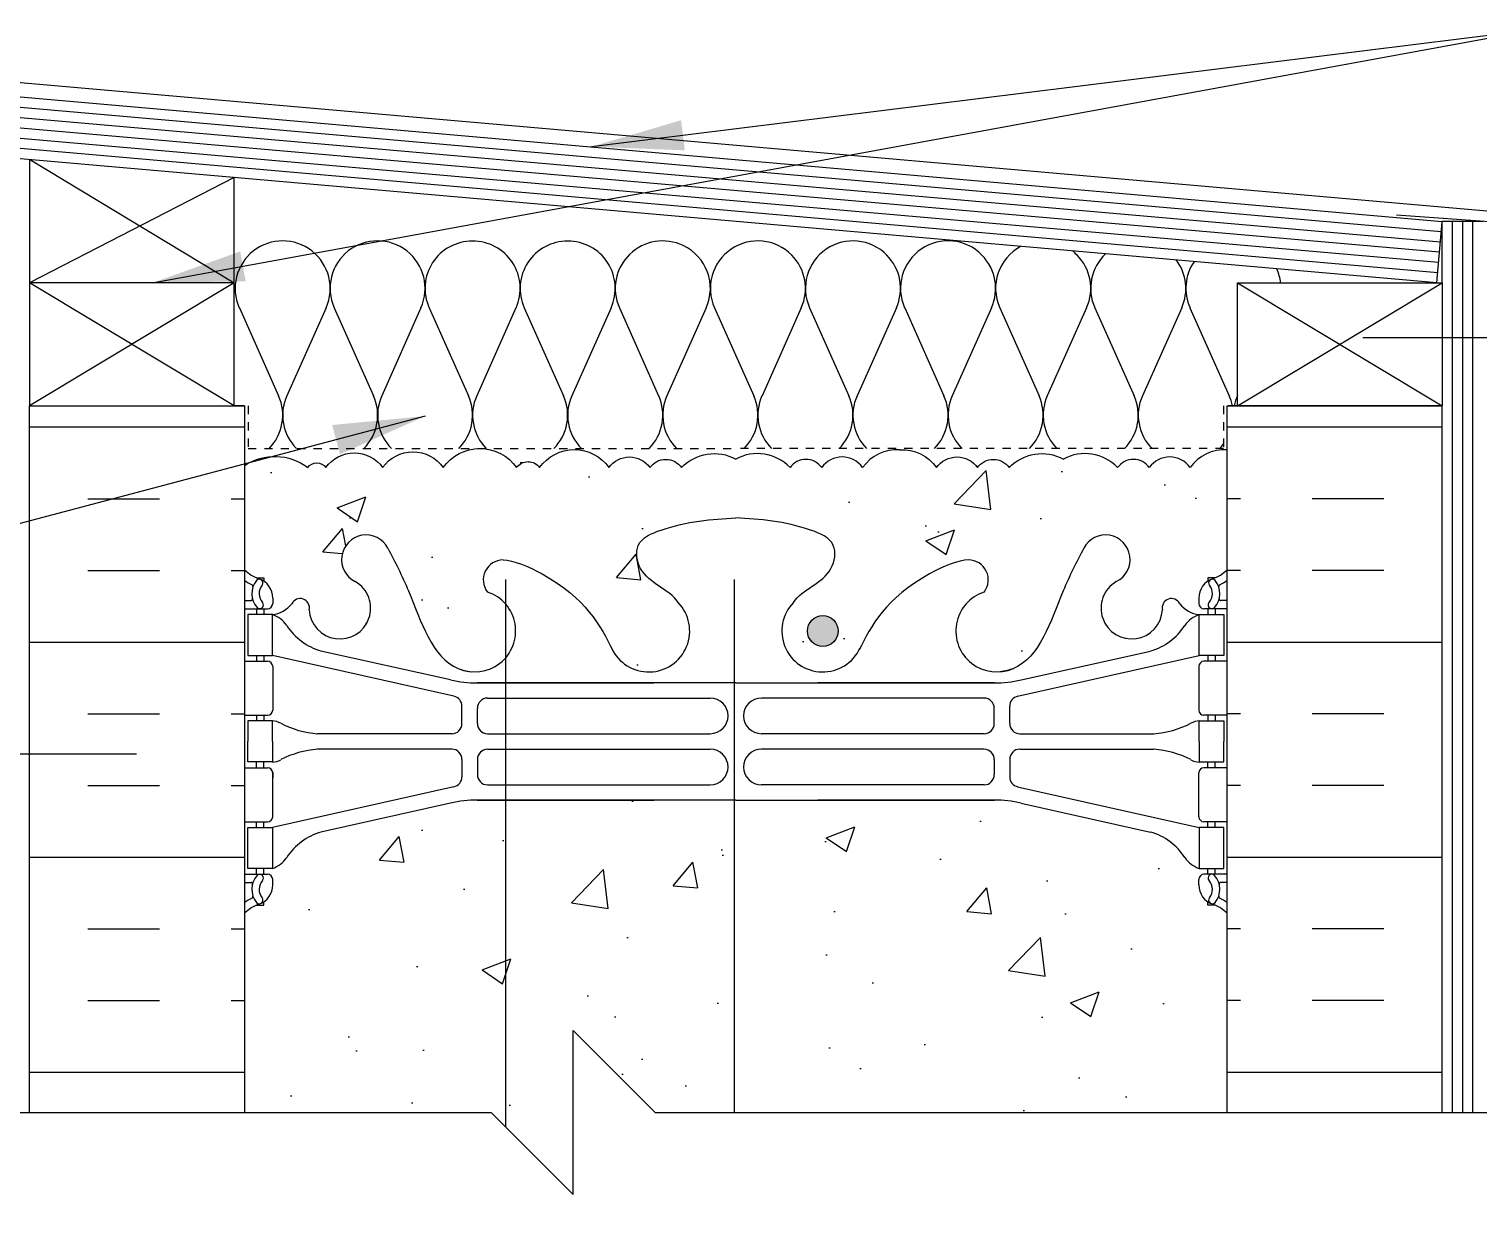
# Model space of a CAD drawing. Header units: inches. Extents: x 75 to 212, y 118 to 203.
# Drawn here: x 175.64 to 193.33, y 187.15 to 201.62 of the extents above; entities that cross this region are included whole.
import ezdxf

# ---------------------------------------------------------------- set-up
doc = ezdxf.new("R2010")
doc.units = ezdxf.units.IN
doc.header["$LTSCALE"] = 0.5
doc.header["$MEASUREMENT"] = 0
doc.linetypes.add('DASHED2', pattern=[0.375, 0.25, -0.125])
for name, color, linetype in [('HATCH', 12, 'Continuous'), ('line25', 2, 'Continuous'), ('LINE3', 3, 'Continuous'), ('LINE50', 5, 'Continuous'), ('LINE9', 9, 'Continuous'), ('TEXT', 4, 'Continuous'), ('Web_Edge', 9, 'Continuous')]:
    doc.layers.add(name, color=color, linetype=linetype)
doc.styles.add('DIM', font='romans.shx', dxfattribs={"width": 0.7})
doc.dimstyles.new('ext_12', dxfattribs={"dimscale": 12, "dimtxt": 0.09375, "dimasz": 0.09375, "dimexe": 0.09375, "dimexo": 0.0625, "dimgap": 0.0625, "dimtad": 1, "dimdec": 1, "dimzin": 3, "dimdsep": 46, "dimlunit": 4, "dimtxsty": 'DIM', "dimcen": 0.09, "dimdle": 0.09375, "dimclrt": 4, "dimadec": 0, "dimazin": 0, "dimtfac": 1, "dimtdec": 1, "dimtmove": 2, "dimatfit": 3, "dimfxl": 1, "dimfrac": 2, "dimtolj": 1, "dimtzin": 0, "dimarcsym": 0})

msp = doc.modelspace()

# ---------------------------------------------------------------- hatches: boundary and pattern name
at = {"layer": 'HATCH'}
h = msp.add_hatch(dxfattribs=at)
h.set_pattern_fill('INSUL', color=256, scale=7, style=0)
h.set_pattern_definition([(0, (-2747.8948, -217.9886), (0, 2.625), []), (0, (-2747.8948, -217.1136), (0, 2.625), [0.875, -0.875]), (0, (-2747.8948, -216.2386), (0, 2.625), [0.875, -0.875])])
h.paths.add_polyline_path([(175.642, 188.396), (178.267, 188.396), (178.267, 197.021), (177.579, 197.021), (177.579, 197.521), (176.079, 197.521), (176.079, 197.021), (175.642, 197.021)])
h = msp.add_hatch(dxfattribs=at)
h.set_pattern_fill('INSUL', color=256, scale=7, style=0)
h.set_pattern_definition([(180, (3116.4284, -217.9886), (0, 2.625), []), (180, (3116.4284, -217.1136), (0, 2.625), [0.875, -0.875]), (180, (3116.4284, -216.2386), (0, 2.625), [0.875, -0.875])])
h.paths.add_polyline_path([(190.267, 188.396), (192.892, 188.396), (192.892, 197.021), (192.454, 197.021), (192.454, 197.521), (190.954, 197.521), (190.954, 197.021), (190.267, 197.021)])
h = msp.add_hatch(dxfattribs=at)
h.set_pattern_fill('AR-CONC', color=256, scale=0.5)
h.set_pattern_definition([(50, (0, 0), (3.5863, -0.31376), [0.375, -4.125]), (355, (0, 0), (-0.693757, 3.76096), [0.3, -3.3]), (100.4514, (0.299, -0.026), (2.892544, 3.4472), [0.3187, -3.50571]), (46.1842, (0, 1), (5.33621, -0.827596), [0.5625, -6.1875]), (96.6356, (0.4447, 0.931), (4.67331, 4.87059), [0.47805, -5.25857]), (351.1842, (0, 1), (4.67331, 4.87059), [0.45, -4.95]), (21, (0.5, 0.75), (2.984535, -2.013094), [0.375, -4.125]), (326, (0.5, 0.75), (1.216577, 3.62575), [0.3, -3.3]), (71.4514, (0.7487, 0.5822), (4.20111, 1.612656), [0.3187, -3.50571]), (37.5, (0, 0), (0.060799, 1.664469), [0, -3.26, 0, -3.35, 0, -3.3125]), (7.5, (0, 0), (1.315348, 1.972059), [0, -1.91, 0, -3.185, 0, -1.2625]), (327.5, (-1.115, 0), (2.669112, -0.1127744), [0, -1.25, 0, -3.9, 0, -5.175]), (317.5, (-1.615, 0), (2.91593, 0.500525), [0, -1.625, 0, -2.59, 0, -3.675])])
edge = h.paths.add_edge_path()
edge.add_arc((190.239, 195.97), 0.517, 86.8807, 145)
edge.add_arc((189.566, 196.092), 0.305, 35, 145)
edge.add_arc((189.122, 196.131), 0.236, 35, 145)
edge.add_arc((188.528, 195.884), 0.554, 43.7294, 118.173)
edge.add_arc((188.005, 195.884), 0.554, 61.827, 136.2706)
edge.add_arc((187.411, 196.131), 0.236, 35, 145)
edge.add_arc((186.968, 196.092), 0.305, 35, 145)
edge.add_arc((186.295, 195.97), 0.517, 35, 93.1193)
edge.add_arc((186.239, 195.97), 0.517, 86.8807, 145)
edge.add_arc((185.566, 196.092), 0.305, 35, 145)
edge.add_arc((185.122, 196.131), 0.236, 35, 145)
edge.add_arc((184.528, 195.884), 0.554, 43.7294, 118.173)
edge.add_arc((184.005, 195.884), 0.554, 61.827, 136.2706)
edge.add_arc((183.411, 196.131), 0.236, 35, 145)
edge.add_arc((182.968, 196.092), 0.305, 35, 145)
edge.add_arc((182.295, 195.97), 0.517, 35, 145)
edge.add_arc((181.731, 196.168), 0.172, 35, 145)
edge.add_arc((181.142, 195.954), 0.546, 35, 145)
edge.add_arc((180.325, 196.008), 0.451, 35, 145)
edge.add_arc((179.609, 196.024), 0.423, 35, 145)
edge.add_arc((179.152, 196.19), 0.135, 35, 145)
edge.add_arc((178.637, 195.739), 0.665, 52.4676, 123.7755)
edge.add_line((178.267, 196.292), (178.267, 195.021))
edge.add_arc((178.613, 195.382), 0.5, 226.2109, 246.4218)
edge.add_line((178.413, 194.924), (178.503, 194.924))
edge.add_line((178.503, 194.924), (178.503, 194.882))
edge.add_arc((178.363, 194.675), 0.25, 0, 55.9442, ccw=False)
edge.add_line((178.613, 194.675), (178.613, 194.607))
edge.add_arc((178.55, 194.607), 0.0625, -90, 0, ccw=False)
edge.add_line((178.55, 194.545), (178.503, 194.545))
edge.add_line((178.503, 194.545), (178.503, 194.475))
edge.add_line((178.503, 194.475), (178.608, 194.475))
edge.add_arc((178.57, 194.824), 0.352, 276.1291, 321.5331)
edge.add_arc((178.948, 194.556), 0.113, -12.1844, 154.0569, ccw=False)
edge.add_arc((179.433, 194.551), 0.375, 182.9237, 419.8675)
edge.add_arc((179.753, 195.145), 0.3, 27.597, 243.9425, ccw=False)
edge.add_spline(control_points=[(180.019, 195.284), (180.105, 195.117), (180.358, 194.627), (180.552, 193.946), (180.878, 193.816)], knot_values=[0, 0, 0, 0, 0.579211, 1.703896, 1.703896, 1.703896, 1.703896], degree=3, periodic=0)
edge.add_spline(control_points=[(180.878, 193.816), (180.927, 193.796), (180.982, 193.783), (181.038, 193.775)], knot_values=[1.703896, 1.703896, 1.703896, 1.703896, 1.875321, 1.875321, 1.875321, 1.875321], degree=3, periodic=0)
edge.add_arc((181.079, 194.273), 0.5, 265.2926, 431.7937)
edge.add_arc((181.426, 194.898), 0.242, 90, 218.2327, ccw=False)
edge.add_spline(control_points=[(181.426, 195.14), (181.547, 195.142), (182.366, 194.791), (182.611, 194.343), (182.751, 194.063)], knot_values=[0.038125, 0.038125, 0.038125, 0.038125, 0.320663, 1.237398, 1.237398, 1.237398, 1.237398], degree=3, periodic=0)
edge.add_arc((183.204, 194.273), 0.5, 204.819, 404.1875)
edge.add_spline(control_points=[(183.563, 194.622), (183.455, 194.785), (183.095, 194.875), (183.019, 195.371), (183.567, 195.607), (183.971, 195.635), (184.267, 195.656)], knot_values=[0.229407, 0.229407, 0.229407, 0.229407, 0.844432, 1.128849, 1.464331, 2.389004, 2.389004, 2.389004, 2.389004], degree=3, periodic=0)
edge.add_spline(control_points=[(184.267, 195.656), (184.563, 195.635), (184.967, 195.607), (185.515, 195.371), (185.438, 194.875), (185.078, 194.785), (184.971, 194.622)], knot_values=[0.229407, 0.229407, 0.229407, 0.229407, 1.15408, 1.489562, 1.773979, 2.389004, 2.389004, 2.389004, 2.389004], degree=3, periodic=0)
edge.add_arc((185.329, 194.273), 0.5, 135.8125, 335.181)
edge.add_spline(control_points=[(185.783, 194.063), (185.923, 194.343), (186.168, 194.791), (186.987, 195.142), (187.108, 195.14)], knot_values=[0.038125, 0.038125, 0.038125, 0.038125, 0.95486, 1.237398, 1.237398, 1.237398, 1.237398], degree=3, periodic=0)
edge.add_arc((187.108, 194.898), 0.242, -38.2327, 90, ccw=False)
edge.add_arc((187.454, 194.273), 0.5, 108.2063, 274.7074)
edge.add_spline(control_points=[(187.495, 193.775), (187.552, 193.783), (187.606, 193.796), (187.656, 193.816)], knot_values=[1.703896, 1.703896, 1.703896, 1.703896, 1.875321, 1.875321, 1.875321, 1.875321], degree=3, periodic=0)
edge.add_spline(control_points=[(187.656, 193.816), (187.982, 193.946), (188.176, 194.627), (188.429, 195.117), (188.515, 195.284)], knot_values=[0, 0, 0, 0, 1.124685, 1.703896, 1.703896, 1.703896, 1.703896], degree=3, periodic=0)
edge.add_arc((188.781, 195.145), 0.3, -63.9425, 153.0458, ccw=False)
edge.add_arc((189.101, 194.551), 0.375, 120.1325, 357.0763)
edge.add_arc((189.586, 194.556), 0.113, 25.9431, 192.1844, ccw=False)
edge.add_arc((189.963, 194.824), 0.352, 218.4669, 263.8709)
edge.add_line((189.926, 194.475), (190.031, 194.475))
edge.add_line((190.031, 194.475), (190.031, 194.545))
edge.add_line((190.031, 194.545), (189.983, 194.545))
edge.add_arc((189.983, 194.607), 0.0625, 180, 270, ccw=False)
edge.add_line((189.921, 194.607), (189.921, 194.675))
edge.add_arc((190.171, 194.675), 0.25, 124.0558, 180, ccw=False)
edge.add_line((190.031, 194.882), (190.031, 194.924))
edge.add_line((190.031, 194.924), (190.121, 194.924))
edge.add_arc((189.921, 195.382), 0.5, 293.5782, 313.7891)
edge.add_line((190.267, 195.021), (190.267, 196.486))
h.paths.add_polyline_path([(190.267, 190.829, 0.088416), (190.121, 190.926), (190.031, 190.926), (190.031, 190.968, -0.249069), (189.921, 191.175), (189.921, 191.242, -0.414214), (189.983, 191.305), (190.031, 191.305), (190.031, 191.375), (189.926, 191.375, -0.168672), (189.74, 191.524, 0.17445), (189.332, 191.82), (187.752, 192.173, 0.054974), (187.425, 192.209), (184.267, 192.209), (181.109, 192.209, 0.054974), (180.782, 192.173), (179.201, 191.82, 0.17445), (178.794, 191.524, -0.168672), (178.608, 191.375), (178.503, 191.375), (178.503, 191.305), (178.55, 191.305, -0.414214), (178.613, 191.242), (178.613, 191.175, -0.249069), (178.503, 190.968), (178.503, 190.926), (178.413, 190.926, 0.088416), (178.267, 190.829), (178.267, 188.396), (181.281, 188.396), (182.281, 187.396), (182.281, 189.396), (183.281, 188.396), (190.267, 188.396)])
h.paths.add_polyline_path([(190.267, 185.896), (183.281, 185.896), (182.281, 186.896), (182.281, 184.896), (181.281, 185.896), (178.267, 185.896), (178.267, 183.088, 0.088416), (178.413, 182.991), (178.503, 182.991), (178.503, 182.949, -0.249069), (178.613, 182.742), (178.613, 182.675, -0.414214), (178.55, 182.612), (178.503, 182.612), (178.503, 182.542), (178.608, 182.542, -0.168672), (178.794, 182.393, 0.17445), (179.201, 182.097), (180.782, 181.744, 0.054974), (181.109, 181.708), (184.267, 181.708), (187.425, 181.708, 0.054974), (187.752, 181.744), (189.332, 182.097, 0.17445), (189.74, 182.393, -0.168672), (189.926, 182.542), (190.031, 182.542), (190.031, 182.612), (189.983, 182.612, -0.414214), (189.921, 182.675), (189.921, 182.742, -0.249069), (190.031, 182.949), (190.031, 182.991), (190.121, 182.991, 0.088416), (190.267, 183.088)])
edge = h.paths.add_edge_path()
edge.add_arc((189.921, 178.535), 0.5, 46.2109, 66.4218)
edge.add_line((190.121, 178.993), (190.031, 178.993))
edge.add_line((190.031, 178.993), (190.031, 179.035))
edge.add_arc((190.171, 179.242), 0.25, 180, 235.9442, ccw=False)
edge.add_line((189.921, 179.242), (189.921, 179.31))
edge.add_arc((189.983, 179.31), 0.0625, 90, 180, ccw=False)
edge.add_line((189.983, 179.372), (190.031, 179.372))
edge.add_line((190.031, 179.372), (190.031, 179.442))
edge.add_line((190.031, 179.442), (189.926, 179.442))
edge.add_arc((189.963, 179.093), 0.352, 96.1291, 141.5331)
edge.add_arc((189.586, 179.361), 0.113, 167.8156, 334.0569, ccw=False)
edge.add_arc((189.101, 179.366), 0.375, 2.9237, 239.8675)
edge.add_arc((188.781, 178.772), 0.3, -152.403, 63.9425, ccw=False)
edge.add_spline(control_points=[(188.515, 178.633), (188.429, 178.8), (188.176, 179.29), (187.982, 179.971), (187.656, 180.101)], knot_values=[0, 0, 0, 0, 0.579211, 1.703896, 1.703896, 1.703896, 1.703896], degree=3, periodic=0)
edge.add_spline(control_points=[(187.656, 180.101), (187.606, 180.121), (187.552, 180.134), (187.495, 180.142)], knot_values=[1.703896, 1.703896, 1.703896, 1.703896, 1.875321, 1.875321, 1.875321, 1.875321], degree=3, periodic=0)
edge.add_arc((187.454, 179.644), 0.5, 85.2926, 251.7937)
edge.add_arc((187.108, 179.019), 0.242, -90, 38.2327, ccw=False)
edge.add_spline(control_points=[(187.108, 178.777), (186.987, 178.775), (186.168, 179.126), (185.923, 179.574), (185.783, 179.854)], knot_values=[0.038125, 0.038125, 0.038125, 0.038125, 0.320663, 1.237398, 1.237398, 1.237398, 1.237398], degree=3, periodic=0)
edge.add_spline(control_points=[(185.774, 179.872), (185.777, 179.866), (185.78, 179.86), (185.783, 179.854)], knot_values=[1.237398, 1.237398, 1.237398, 1.237398, 1.258119, 1.258119, 1.258119, 1.258119], degree=3, periodic=0)
edge.add_arc((185.329, 179.644), 0.5, 28.0183, 224.1875)
edge.add_spline(control_points=[(184.971, 179.295), (185.078, 179.132), (185.438, 179.042), (185.515, 178.546), (184.967, 178.31), (184.563, 178.282), (184.267, 178.261)], knot_values=[0.229407, 0.229407, 0.229407, 0.229407, 0.844432, 1.128849, 1.464331, 2.389004, 2.389004, 2.389004, 2.389004], degree=3, periodic=0)
edge.add_spline(control_points=[(184.267, 178.261), (183.971, 178.282), (183.567, 178.31), (183.019, 178.546), (183.095, 179.042), (183.455, 179.132), (183.563, 179.295)], knot_values=[0.229407, 0.229407, 0.229407, 0.229407, 1.15408, 1.489562, 1.773979, 2.389004, 2.389004, 2.389004, 2.389004], degree=3, periodic=0)
edge.add_arc((183.204, 179.644), 0.5, 315.8125, 515.2184)
edge.add_spline(control_points=[(182.76, 179.872), (182.757, 179.866), (182.754, 179.86), (182.751, 179.854)], knot_values=[1.237398, 1.237398, 1.237398, 1.237398, 1.258119, 1.258119, 1.258119, 1.258119], degree=3, periodic=0)
edge.add_spline(control_points=[(182.751, 179.854), (182.611, 179.574), (182.366, 179.126), (181.547, 178.775), (181.426, 178.777)], knot_values=[0.038125, 0.038125, 0.038125, 0.038125, 0.95486, 1.237398, 1.237398, 1.237398, 1.237398], degree=3, periodic=0)
edge.add_arc((181.426, 179.019), 0.242, 141.7673, 270, ccw=False)
edge.add_arc((181.079, 179.644), 0.5, 288.2063, 454.7074)
edge.add_spline(control_points=[(181.038, 180.142), (180.982, 180.134), (180.927, 180.121), (180.878, 180.101)], knot_values=[1.703896, 1.703896, 1.703896, 1.703896, 1.875321, 1.875321, 1.875321, 1.875321], degree=3, periodic=0)
edge.add_spline(control_points=[(180.878, 180.101), (180.552, 179.971), (180.358, 179.29), (180.105, 178.8), (180.019, 178.633)], knot_values=[0, 0, 0, 0, 1.124685, 1.703896, 1.703896, 1.703896, 1.703896], degree=3, periodic=0)
edge.add_arc((179.753, 178.772), 0.3, 116.0575, 333.0904, ccw=False)
edge.add_arc((179.433, 179.366), 0.375, 300.1325, 537.0763)
edge.add_arc((178.948, 179.361), 0.113, -154.0569, 12.1844, ccw=False)
edge.add_arc((178.57, 179.093), 0.352, 38.4669, 83.8709)
edge.add_line((178.608, 179.442), (178.503, 179.442))
edge.add_line((178.503, 179.442), (178.503, 179.372))
edge.add_line((178.503, 179.372), (178.55, 179.372))
edge.add_arc((178.55, 179.31), 0.0625, 0, 90, ccw=False)
edge.add_line((178.613, 179.31), (178.613, 179.242))
edge.add_arc((178.363, 179.242), 0.25, 304.0558, 360, ccw=False)
edge.add_line((178.503, 179.035), (178.503, 178.993))
edge.add_line((178.503, 178.993), (178.413, 178.993))
edge.add_arc((178.613, 178.535), 0.5, 113.5782, 133.7891)
edge.add_line((178.267, 178.896), (178.267, 176.896))
edge.add_line((178.267, 176.896), (178.267, 175.201))
edge.add_line((178.267, 175.201), (178.343, 175.201))
edge.add_line((178.343, 175.201), (178.343, 176.203))
edge.add_arc((178.839, 176.147), 0.499, 90.4562, 173.5797, ccw=False)
edge.add_line((178.835, 176.646), (187.766, 176.646))
edge.add_line((187.766, 176.646), (187.766, 176.686))
edge.add_line((187.766, 176.686), (187.484, 176.686))
edge.add_arc((187.484, 176.717), 0.0312, 90, 270, ccw=False)
edge.add_line((187.484, 176.748), (187.484, 176.873))
edge.add_line((187.484, 176.873), (187.859, 176.873))
edge.add_line((187.859, 176.873), (187.859, 176.748))
edge.add_arc((187.859, 176.717), 0.0312, -90, 90, ccw=False)
edge.add_line((187.859, 176.686), (187.766, 176.686))
edge.add_line((187.766, 176.686), (187.766, 176.646))
edge.add_line((187.766, 176.646), (188.168, 176.646))
edge.add_arc((188.032, 176.52), 0.186, -41.8195, 42.6425, ccw=False)
edge.add_line((188.17, 176.396), (190.954, 176.396))
edge.add_line((190.954, 176.396), (190.954, 176.896))
edge.add_line((190.954, 176.896), (190.267, 176.896))
edge.add_line((190.267, 176.896), (190.267, 178.896))
h.paths.add_polyline_path([(186.767, 176.396), (178.836, 176.396, 0.366745), (178.593, 176.185), (178.593, 175.201), (178.632, 175.201), (178.632, 174.001), (178.267, 174.001), (178.267, 173.251), (178.632, 173.251), (178.632, 172.051), (178.267, 172.051), (178.267, 171.301), (178.632, 171.301), (178.632, 170.101), (178.267, 170.101), (178.267, 169.351), (178.632, 169.351), (178.632, 168.271), (178.267, 168.271), (178.267, 168.162, -0.498871), (178.387, 168.148, -0.520567), (178.591, 168.148, -0.520567), (178.798, 168.148, -0.520567), (178.936, 168.148, -0.520567), (179.074, 168.148, -0.520567), (179.472, 168.148, -0.520567), (179.632, 168.148, -0.520567), (179.854, 168.148, -0.520567), (180.134, 168.148, -0.520567), (180.321, 168.148, -0.520567), (180.548, 168.148, -0.507124), (180.767, 168.148, -0.507124), (180.986, 168.148, -0.520567), (181.213, 168.148, -0.520567), (181.399, 168.148, -0.520567), (181.68, 168.148, -0.520567), (181.901, 168.148, -0.520567), (182.061, 168.148, -0.520567), (182.46, 168.148, -0.520567), (182.598, 168.148, -0.520567), (182.736, 168.148, -0.086928), (182.767, 168.179, -0.086928), (182.798, 168.148, -0.520567), (182.936, 168.148, -0.520567), (183.074, 168.148, -0.520567), (183.472, 168.148, -0.520567), (183.632, 168.148, -0.520567), (183.854, 168.148, -0.520567), (184.134, 168.148, -0.520567), (184.321, 168.148, -0.520567), (184.548, 168.148, -0.507124), (184.767, 168.148, -0.507124), (184.986, 168.148, -0.520567), (185.213, 168.148, -0.520567), (185.399, 168.148, -0.520567), (185.68, 168.148, -0.520567), (185.901, 168.148, -0.520567), (186.061, 168.148, -0.520567), (186.46, 168.148, -0.520567), (186.598, 168.148, -0.520567), (186.736, 168.148, -0.086928), (186.767, 168.179), (186.767, 168.396)])
h.paths.add_polyline_path([(190.267, 174.896), (186.767, 174.896), (186.767, 169.896), (190.267, 169.896)])
h.paths.add_polyline_path([(190.267, 152.704, 0.088416), (190.121, 152.801), (190.031, 152.801), (190.031, 152.843, -0.249069), (189.921, 153.05), (189.921, 153.117, -0.414214), (189.983, 153.18), (190.031, 153.18), (190.031, 153.25), (189.926, 153.25, -0.168672), (189.74, 153.399, 0.17445), (189.332, 153.695), (187.752, 154.048, 0.054974), (187.425, 154.084), (184.267, 154.084), (181.109, 154.084, 0.054974), (180.782, 154.048), (179.201, 153.695, 0.17445), (178.794, 153.399, -0.168672), (178.608, 153.25), (178.503, 153.25), (178.503, 153.18), (178.55, 153.18, -0.414214), (178.613, 153.117), (178.613, 153.05, -0.249069), (178.503, 152.843), (178.503, 152.801), (178.413, 152.801, 0.088416), (178.267, 152.704), (178.267, 149.837), (181.289, 149.837), (182.289, 150.837), (182.289, 149.837), (182.289, 148.837), (183.289, 149.837), (190.267, 149.837)])
h.paths.add_polyline_path([(181.452, 162.519, 0.410093), (180.952, 163.012), (179.152, 163.012, 0.225652), (178.777, 162.637), (178.777, 161.911, 0.225652), (179.152, 161.536), (181.258, 161.536, 0.24677), (181.452, 161.922)])
h.paths.add_polyline_path([(181.452, 163.695), (181.452, 164.193, 0.406005), (180.952, 164.679), (179.152, 164.679, 0.225652), (178.777, 164.304), (178.777, 163.577, 0.225652), (179.152, 163.202), (180.952, 163.202, 0.410093)])
h.paths.add_polyline_path([(186.854, 164.346, 0.185301), (186.556, 164.679), (181.978, 164.679, 0.185301), (181.679, 164.346), (181.679, 163.577, 0.225652), (182.054, 163.202), (186.479, 163.202, 0.225652), (186.854, 163.577)])
h.paths.add_polyline_path([(186.854, 162.637, 0.225652), (186.479, 163.012), (182.054, 163.012, 0.225652), (181.679, 162.637), (181.679, 161.869, 0.185301), (181.978, 161.536), (186.556, 161.536, 0.185301), (186.854, 161.869)])
h.paths.add_polyline_path([(189.757, 162.637, 0.225652), (189.382, 163.012), (187.582, 163.012, 0.410093), (187.082, 162.519), (187.082, 161.922, 0.24677), (187.276, 161.536), (189.382, 161.536, 0.225652), (189.757, 161.911)])
h.paths.add_polyline_path([(189.757, 164.304, 0.225652), (189.382, 164.679), (187.582, 164.679, 0.406005), (187.082, 164.193), (187.082, 163.695, 0.410093), (187.582, 163.202), (189.382, 163.202, 0.225652), (189.757, 163.577)])
at = {"layer": 'LINE3'}
h = msp.add_hatch(color=256, dxfattribs=at)
h.paths.add_polyline_path([(185.514, 194.307, 0.831395), (185.145, 194.307)])
h.paths.add_polyline_path([(185.517, 194.273, 0.045935), (185.514, 194.307), (185.145, 194.307, 0.045935), (185.142, 194.273, 1)])

# ---------------------------------------------------------------- linework, layer by layer
at = {"layer": 'HATCH'}
for p, q in [((193.983, 199.348), (171.017, 201.358)), ((192.881, 199.144), (171.23, 201.038)), ((192.87, 199.019), (171.22, 200.913)), ((192.848, 198.77), (171.198, 200.664)), ((192.859, 198.895), (171.209, 200.789)), ((192.837, 198.645), (171.187, 200.54)), ((175.657, 200.023), (178.142, 198.521)), ((178.142, 199.806), (175.642, 198.521)), ((193.642, 199.255), (192.335, 199.346)), ((193.017, 188.396), (193.017, 199.272)), ((193.142, 188.396), (193.142, 199.272)), ((193.267, 188.396), (193.267, 199.272)), ((178.142, 197.021), (175.642, 198.521)), ((178.142, 198.521), (175.642, 197.021)), ((190.392, 197.021), (192.892, 198.521)), ((190.392, 198.521), (192.892, 197.021)), ((178.205, 198.217), (178.684, 197.144)), ((179.264, 198.218), (178.785, 197.144)), ((179.364, 198.217), (179.843, 197.144)), ((180.423, 198.218), (179.944, 197.144)), ((180.523, 198.217), (181.003, 197.144)), ((181.583, 198.217), (181.104, 197.144)), ((181.684, 198.217), (182.164, 197.144)), ((182.744, 198.217), (182.265, 197.144)), ((182.846, 198.217), (183.325, 197.144)), ((183.905, 198.217), (183.426, 197.144)), ((184.007, 198.217), (184.486, 197.144)), ((185.066, 198.217), (184.587, 197.144)), ((185.168, 198.217), (185.647, 197.144)), ((186.227, 198.217), (185.748, 197.144)), ((186.329, 198.218), (186.808, 197.144)), ((187.389, 198.218), (186.909, 197.144)), ((187.49, 198.218), (187.969, 197.145)), ((188.55, 198.218), (188.07, 197.145)), ((188.651, 198.218), (189.131, 197.145)), ((189.711, 198.218), (189.231, 197.145)), ((189.812, 198.218), (190.292, 197.145))]:
    msp.add_line(p, q, dxfattribs=at)
at = {"layer": 'HATCH', "color": 6, "linetype": 'DASHED2', "ltscale": 0.5}
for points in [[(176.954, 197.021), (178.311, 197.021), (178.311, 196.5), (184.267, 196.5)], [(191.579, 197.021), (190.223, 197.021), (190.223, 196.5), (184.267, 196.5)]]:
    msp.add_lwpolyline(points, dxfattribs=at)
at = {"layer": 'HATCH'}
for points in [[(178.267, 196.292, -0.321585), (179.042, 196.267, -0.520567), (179.262, 196.267, -0.520567), (179.955, 196.267, -0.520567), (180.695, 196.267, -0.520567), (181.59, 196.267, -0.520567), (181.872, 196.267, -0.520567), (182.718, 196.267, -0.520567), (183.218, 196.267, -0.520567), (183.605, 196.267, -0.336749), (184.267, 196.372)], [(186.267, 196.486, 0.259173), (185.815, 196.267, 0.520567), (185.316, 196.267, 0.520567), (184.929, 196.267, 0.336749), (184.267, 196.372)], [(186.267, 196.486, -0.259173), (186.718, 196.267, -0.520567), (187.218, 196.267, -0.520567), (187.605, 196.267, -0.336749), (188.267, 196.372)], [(190.267, 196.486, 0.259173), (189.815, 196.267, 0.520567), (189.316, 196.267, 0.520567), (188.929, 196.267, 0.336749), (188.267, 196.372)]]:
    msp.add_lwpolyline(points, format="xyb", dxfattribs=at)
for centre, radius, start, end in [((178.734, 198.454), 0.58, 335.9664, 204.0694), ((179.893, 198.454), 0.58, 335.9664, 204.0694), ((181.049, 198.454), 0.577, 89.6769, 204.2169), ((181.057, 198.454), 0.577, 335.7834, 90.4023), ((182.211, 198.454), 0.577, 89.5977, 204.2166), ((182.218, 198.454), 0.577, 335.7831, 90.3231), ((183.374, 198.454), 0.579, 64.3407, 204.1188), ((183.379, 198.454), 0.577, 335.7831, 64.7825), ((184.536, 198.454), 0.58, 44.4136, 204.1148), ((185.697, 198.454), 0.58, 44.4136, 204.1148), ((186.858, 198.455), 0.58, 44.4136, 204.1148), ((188.019, 198.455), 0.58, 118.2171, 204.1148), ((188.019, 198.455), 0.58, 44.4136, 51.7829), ((189.18, 198.455), 0.58, 133.5743, 204.1148), ((184.54, 198.454), 0.577, 335.7831, 44.7269), ((185.701, 198.454), 0.577, 335.7831, 44.7269), ((186.862, 198.454), 0.577, 335.7831, 44.7269), ((188.024, 198.454), 0.577, 335.7831, 44.7269), ((189.185, 198.455), 0.577, 335.7831, 36.6599), ((190.342, 198.455), 0.58, 145.8764, 204.1148), ((190.346, 198.455), 0.577, 6.5812, 24.2672), ((178.155, 196.908), 0.58, 315.3149, 24.0694), ((179.314, 196.908), 0.58, 155.9664, 224.6851), ((179.314, 196.908), 0.58, 315.3149, 24.0694), ((180.474, 196.908), 0.58, 155.9664, 224.6851), ((180.473, 196.908), 0.58, 315.3149, 24.0694), ((181.633, 196.908), 0.58, 155.9306, 224.6851), ((181.634, 196.908), 0.58, 315.3149, 24.0694), ((182.794, 196.908), 0.58, 155.9306, 224.6851), ((182.796, 196.908), 0.58, 315.3149, 24.0694), ((183.955, 196.908), 0.58, 155.9306, 224.6851), ((183.957, 196.908), 0.58, 315.3149, 24.0694), ((185.116, 196.908), 0.58, 155.9306, 224.6851), ((185.118, 196.908), 0.58, 315.3149, 24.0694), ((186.277, 196.908), 0.58, 155.9306, 224.6851), ((186.279, 196.908), 0.58, 315.3149, 24.0694), ((187.439, 196.908), 0.58, 155.9306, 224.6851), ((187.44, 196.908), 0.58, 315.3149, 24.0694), ((188.6, 196.908), 0.58, 155.9306, 224.6851), ((188.601, 196.908), 0.58, 315.3149, 24.0694), ((189.761, 196.908), 0.58, 155.9306, 224.6851), ((189.762, 196.909), 0.58, 11.1823, 24.0694), ((190.922, 196.909), 0.58, 155.9306, 168.8177), ((189.762, 196.909), 0.58, 315.3149, 322.578), ((179.314, 196.908), 0.58, 269.9771, 270), ((179.314, 196.908), 0.58, 270, 270.0458), ((181.632, 196.908), 0.58, 270, 273.6965), ((181.634, 196.908), 0.58, 280.1122, 281.3565)]:
    msp.add_arc(centre, radius, start, end, dxfattribs=at)
at = {"layer": 'line25'}
for p, q in [((192.891, 199.268), (171.241, 201.162)), ((192.826, 198.521), (171.176, 200.415)), ((175.642, 200.024), (175.642, 197.021)), ((178.142, 197.021), (178.142, 199.806)), ((192.826, 198.521), (192.891, 199.268)), ((192.892, 198.521), (192.892, 199.272)), ((193.392, 199.272), (192.892, 199.272)), ((178.142, 198.521), (175.642, 198.521)), ((175.642, 197.021), (178.142, 197.021)), ((178.267, 197.021), (178.142, 197.021)), ((178.267, 197.021), (178.267, 188.396)), ((190.267, 197.021), (190.392, 197.021)), ((190.267, 188.396), (190.267, 197.021))]:
    msp.add_line(p, q, dxfattribs=at)
msp.add_lwpolyline([(192.892, 198.521), (192.892, 197.021), (190.392, 197.021), (190.392, 198.521)], close=True, dxfattribs=at)
at = {"layer": 'LINE3'}
for p, q in [((181.456, 194.9), (181.456, 188.22)), ((184.247, 194.9), (184.247, 188.396))]:
    msp.add_line(p, q, dxfattribs=at)
msp.add_circle((185.329, 194.273), 0.188, dxfattribs=at)
at = {"layer": 'LINE50'}
for p, q in [((175.642, 197.021), (178.267, 197.021)), ((175.642, 188.396), (175.642, 197.021)), ((190.267, 197.021), (192.892, 197.021)), ((192.892, 188.396), (192.892, 197.021))]:
    msp.add_line(p, q, dxfattribs=at)
at = {"layer": 'LINE9'}
for p, q in [((193.77, 197.85), (191.924, 197.85)), ((175.104, 192.776), (176.95, 192.776))]:
    msp.add_line(p, q, dxfattribs=at)
msp.add_lwpolyline([(170.169, 188.396), (181.281, 188.396), (182.281, 187.396), (182.281, 189.396), (183.281, 188.396), (194.392, 188.396)], dxfattribs=at)
at = {"layer": 'Web_Edge'}
for p, q in [((178.413, 194.924), (178.503, 194.924)), ((178.503, 194.924), (178.503, 194.882)), ((190.121, 194.924), (190.031, 194.924)), ((190.031, 194.924), (190.031, 194.882)), ((178.267, 194.645), (178.345, 194.645)), ((178.613, 194.675), (178.613, 194.607)), ((189.921, 194.675), (189.921, 194.607)), ((190.267, 194.645), (190.189, 194.645)), ((178.267, 194.545), (178.55, 194.545)), ((178.413, 194.545), (178.413, 194.475)), ((178.503, 194.545), (178.503, 194.475)), ((190.267, 194.545), (189.983, 194.545)), ((190.031, 194.545), (190.031, 194.475)), ((190.121, 194.545), (190.121, 194.475)), ((178.413, 193.975), (178.413, 193.905)), ((178.503, 193.975), (178.503, 193.905)), ((180.825, 193.478), (178.608, 193.975)), ((180.782, 193.676), (179.201, 194.029)), ((187.708, 193.478), (189.926, 193.975)), ((187.752, 193.676), (189.332, 194.029)), ((190.031, 193.975), (190.031, 193.905)), ((190.121, 193.975), (190.121, 193.905)), ((178.267, 193.905), (178.55, 193.905)), ((178.613, 193.842), (178.613, 193.307)), ((189.921, 193.842), (189.921, 193.307)), ((190.267, 193.905), (189.983, 193.905)), ((181.109, 193.64), (183.267, 193.64)), ((184.267, 193.64), (181.109, 193.64)), ((184.267, 193.64), (187.425, 193.64)), ((187.425, 193.64), (185.267, 193.64)), ((181.236, 193.454), (183.955, 193.454)), ((187.298, 193.454), (184.579, 193.454)), ((178.267, 193.245), (178.55, 193.245)), ((178.413, 193.245), (178.413, 193.175)), ((178.503, 193.245), (178.503, 193.175)), ((180.923, 193.144), (180.923, 193.356)), ((181.111, 193.145), (181.111, 193.329)), ((187.423, 193.145), (187.423, 193.329)), ((187.611, 193.144), (187.611, 193.356)), ((190.267, 193.245), (189.983, 193.245)), ((190.031, 193.245), (190.031, 193.175)), ((190.121, 193.245), (190.121, 193.175)), ((180.798, 193.019), (179.161, 193.019)), ((181.236, 193.02), (183.955, 193.02)), ((187.298, 193.02), (184.579, 193.02)), ((187.736, 193.019), (189.373, 193.019)), ((178.413, 192.605), (178.413, 192.675)), ((178.503, 192.605), (178.503, 192.675)), ((180.798, 192.831), (179.161, 192.831)), ((180.923, 192.706), (180.923, 192.493)), ((181.111, 192.705), (181.111, 192.521)), ((181.236, 192.83), (183.955, 192.83)), ((187.298, 192.83), (184.579, 192.83)), ((187.423, 192.705), (187.423, 192.521)), ((187.611, 192.706), (187.611, 192.493)), ((187.736, 192.831), (189.373, 192.831)), ((190.031, 192.605), (190.031, 192.675)), ((190.121, 192.605), (190.121, 192.675)), ((178.267, 192.605), (178.55, 192.605)), ((178.613, 192.55), (178.613, 192.482)), ((178.613, 192.007), (178.613, 192.542)), ((189.921, 192.007), (189.921, 192.542)), ((190.267, 192.605), (189.983, 192.605)), ((180.825, 192.371), (178.608, 191.875)), ((181.236, 192.396), (183.955, 192.396)), ((187.298, 192.396), (184.579, 192.396)), ((187.708, 192.371), (189.926, 191.875)), ((180.782, 192.173), (179.201, 191.82)), ((181.109, 192.209), (183.267, 192.209)), ((184.267, 192.209), (181.109, 192.209)), ((184.267, 192.209), (187.425, 192.209)), ((187.425, 192.209), (185.267, 192.209)), ((187.752, 192.173), (189.332, 191.82)), ((178.267, 191.945), (178.55, 191.945)), ((178.413, 191.875), (178.413, 191.945)), ((178.503, 191.875), (178.503, 191.945)), ((190.267, 191.945), (189.983, 191.945)), ((190.031, 191.875), (190.031, 191.945)), ((190.121, 191.875), (190.121, 191.945)), ((178.267, 191.305), (178.55, 191.305)), ((178.413, 191.305), (178.413, 191.375)), ((178.503, 191.305), (178.503, 191.375)), ((190.267, 191.305), (189.983, 191.305)), ((190.031, 191.305), (190.031, 191.375)), ((190.121, 191.305), (190.121, 191.375)), ((178.267, 191.205), (178.345, 191.205)), ((178.613, 191.175), (178.613, 191.242)), ((189.921, 191.175), (189.921, 191.242)), ((190.267, 191.205), (190.189, 191.205)), ((178.413, 190.926), (178.503, 190.926)), ((178.503, 190.926), (178.503, 190.968)), ((190.031, 190.926), (190.031, 190.968)), ((190.121, 190.926), (190.031, 190.926))]:
    msp.add_line(p, q, dxfattribs=at)
for points in [[(178.308, 193.975), (178.608, 193.975), (178.608, 194.475), (178.308, 194.475)], [(190.226, 193.975), (189.926, 193.975), (189.926, 194.475), (190.226, 194.475)], [(178.308, 191.875), (178.608, 191.875), (178.608, 191.375), (178.308, 191.375)], [(190.226, 191.875), (189.926, 191.875), (189.926, 191.375), (190.226, 191.375)]]:
    msp.add_lwpolyline(points, close=True, dxfattribs=at)
for points in [[(178.608, 192.925), (178.608, 193.175), (178.308, 193.175), (178.308, 192.925)], [(189.926, 192.925), (189.926, 193.175), (190.226, 193.175), (190.226, 192.925)], [(178.608, 192.925), (178.608, 192.675), (178.308, 192.675), (178.308, 192.925)], [(189.926, 192.925), (189.926, 192.675), (190.226, 192.675), (190.226, 192.925)]]:
    msp.add_lwpolyline(points, dxfattribs=at)
for centre, radius, start, end in [((179.753, 195.145), 0.3, 27.597, 243.9425), ((188.781, 195.145), 0.3, 296.0575, 152.403), ((178.613, 195.382), 0.5, 226.2109, 250.5288), ((181.426, 194.898), 0.242, 90, 218.2327), ((187.108, 194.898), 0.242, 321.7673, 90), ((189.921, 195.382), 0.5, 289.4712, 313.7891), ((178.613, 195.382), 0.6, 234.7832, 245.0748), ((178.607, 194.729), 0.25, 140.1145, 222.4609), ((178.351, 194.819), 0.021, 343.464, 63.9957), ((178.449, 194.86), 0.045, 321.448, 139.1879), ((178.363, 194.675), 0.25, 0, 70.5288), ((178.607, 194.729), 0.16, 140.0001, 222.4609), ((179.433, 194.551), 0.375, 182.9237, 59.8675), ((189.101, 194.551), 0.375, 120.1325, 357.0763), ((190.171, 194.675), 0.25, 109.4712, 180), ((190.085, 194.86), 0.045, 40.8121, 218.552), ((189.927, 194.729), 0.16, 317.5391, 39.9999), ((189.927, 194.729), 0.25, 317.5391, 39.8855), ((190.183, 194.819), 0.021, 116.0043, 196.536), ((189.921, 195.382), 0.6, 294.9252, 305.2168), ((178.345, 194.664), 0.0196, 269.4032, 15.4901), ((178.455, 194.591), 0.045, 222.4609, 42.4609), ((178.948, 194.556), 0.113, 347.8156, 154.0569), ((181.079, 194.273), 0.5, 246.2139, 71.7937), ((183.204, 194.273), 0.5, 204.819, 44.1875), ((185.329, 194.273), 0.5, 135.8125, 335.181), ((187.454, 194.273), 0.5, 108.2063, 293.7861), ((189.586, 194.556), 0.113, 25.9431, 192.1844), ((190.078, 194.591), 0.045, 137.5391, 317.5391), ((190.189, 194.664), 0.0196, 164.5099, 270.5968), ((178.55, 194.607), 0.0625, 270, 0), ((178.57, 194.824), 0.352, 276.1291, 321.5331), ((178.485, 194.132), 0.364, 34.9775, 70.3387), ((189.963, 194.824), 0.352, 218.4669, 263.8709), ((190.048, 194.132), 0.364, 109.6613, 145.0225), ((189.983, 194.607), 0.0625, 180, 270), ((179.409, 194.743), 0.743, 212.7919, 253.8107), ((189.125, 194.743), 0.743, 286.1893, 327.2081), ((178.55, 193.842), 0.0625, 0, 90), ((189.983, 193.842), 0.0625, 90, 180), ((181.109, 195.14), 1.5, 257.4135, 270), ((187.425, 195.14), 1.5, 270, 282.5865), ((180.798, 193.356), 0.125, 0, 77.3767), ((181.236, 193.329), 0.125, 90, 180), ((183.955, 193.237), 0.217, 270, 90), ((184.579, 193.237), 0.217, 90, 270), ((187.298, 193.329), 0.125, 0, 90), ((187.736, 193.356), 0.125, 102.6233, 180), ((178.55, 193.307), 0.0625, 270, 0), ((189.983, 193.307), 0.0625, 180, 270), ((178.604, 192.956), 0.219, 60.4937, 88.92), ((179.249, 194.186), 1.17, 242.6365, 265.6505), ((180.798, 193.144), 0.125, 270, 0), ((181.236, 193.145), 0.125, 180, 270), ((187.298, 193.145), 0.125, 270, 360), ((187.736, 193.144), 0.125, 180, 270), ((189.284, 194.186), 1.17, 274.3495, 297.3635), ((189.93, 192.956), 0.219, 91.08, 119.5063), ((178.604, 192.893), 0.219, 271.08, 299.5063), ((179.249, 191.664), 1.17, 94.3495, 117.3635), ((180.798, 192.706), 0.125, 0, 90), ((181.236, 192.705), 0.125, 90, 180), ((183.955, 192.613), 0.217, 270, 90), ((184.579, 192.613), 0.217, 90, 270), ((187.298, 192.705), 0.125, 0, 90), ((187.736, 192.706), 0.125, 90, 180), ((189.284, 191.664), 1.17, 62.6365, 85.6505), ((189.93, 192.893), 0.219, 240.4937, 268.92), ((178.55, 192.542), 0.0625, 0, 90), ((181.236, 192.521), 0.125, 180, 270), ((187.298, 192.521), 0.125, 270, 0), ((189.983, 192.542), 0.0625, 90, 180), ((180.798, 192.493), 0.125, 282.6233, 0), ((187.736, 192.493), 0.125, 180, 257.3767), ((181.109, 190.709), 1.5, 90, 102.5865), ((187.425, 190.709), 1.5, 77.4135, 90), ((178.55, 192.007), 0.0625, 270, 0), ((189.983, 192.007), 0.0625, 180, 270), ((179.409, 191.106), 0.743, 106.1893, 147.2081), ((189.125, 191.106), 0.743, 32.7919, 73.8107), ((178.485, 191.717), 0.364, 289.6613, 325.0225), ((190.048, 191.717), 0.364, 214.9775, 250.3387), ((178.607, 191.12), 0.25, 137.5391, 219.8855), ((178.455, 191.259), 0.045, 317.5391, 137.5391), ((178.55, 191.242), 0.0625, 360, 90), ((189.983, 191.242), 0.0625, 90, 180), ((190.078, 191.259), 0.045, 42.4609, 222.4609), ((189.927, 191.12), 0.25, 320.1145, 42.4609), ((178.345, 191.185), 0.0196, 344.5099, 90.5968), ((178.363, 191.175), 0.25, 289.4712, 360), ((178.607, 191.12), 0.16, 137.5391, 219.9999), ((190.171, 191.175), 0.25, 180, 250.5288), ((189.927, 191.12), 0.16, 320.0001, 42.4609), ((190.189, 191.185), 0.0196, 89.4032, 195.4901), ((178.613, 190.468), 0.6, 114.9252, 125.2168), ((178.613, 190.468), 0.5, 109.4712, 133.7891), ((178.351, 191.031), 0.021, 296.0043, 16.536), ((178.449, 190.989), 0.045, 220.8121, 38.552), ((190.085, 190.989), 0.045, 141.448, 319.1879), ((189.921, 190.468), 0.5, 46.2109, 70.5288), ((190.183, 191.031), 0.021, 163.464, 243.9957), ((189.921, 190.468), 0.6, 54.7832, 65.0748)]:
    msp.add_arc(centre, radius, start, end, dxfattribs=at)
for points, knots in [([(183.563, 194.622), (183.455, 194.785), (183.095, 194.875), (183.019, 195.371), (183.567, 195.607), (183.971, 195.635), (184.267, 195.656)], [0.229407, 0.229407, 0.229407, 0.229407, 0.844432, 1.128849, 1.464331, 2.389004, 2.389004, 2.389004, 2.389004]), ([(184.971, 194.622), (185.078, 194.785), (185.438, 194.875), (185.515, 195.371), (184.967, 195.607), (184.563, 195.635), (184.267, 195.656)], [0.229407, 0.229407, 0.229407, 0.229407, 0.844432, 1.128849, 1.464331, 2.389004, 2.389004, 2.389004, 2.389004]), ([(180.019, 195.284), (180.105, 195.117), (180.358, 194.627), (180.572, 193.878), (180.982, 193.783), (181.038, 193.775)], [0, 0, 0, 0, 0.579211, 1.703896, 1.875321, 1.875321, 1.875321, 1.875321]), ([(188.515, 195.284), (188.429, 195.117), (188.176, 194.627), (187.962, 193.878), (187.552, 193.783), (187.495, 193.775)], [0, 0, 0, 0, 0.579211, 1.703896, 1.875321, 1.875321, 1.875321, 1.875321]), ([(181.426, 195.14), (181.547, 195.142), (182.38, 194.784), (182.619, 194.328), (182.76, 194.044)], [0.038125, 0.038125, 0.038125, 0.038125, 0.320663, 1.258119, 1.258119, 1.258119, 1.258119]), ([(187.108, 195.14), (186.987, 195.142), (186.154, 194.784), (185.914, 194.328), (185.774, 194.044)], [0.038125, 0.038125, 0.038125, 0.038125, 0.320663, 1.258119, 1.258119, 1.258119, 1.258119])]:
    msp.add_open_spline(points, degree=3, knots=knots, dxfattribs=at)
for points in [[(181.111, 193.15), (181.111, 193.324)], [(187.423, 193.15), (187.423, 193.324)], [(181.111, 192.7), (181.111, 192.526)], [(187.423, 192.7), (187.423, 192.526)]]:
    msp.add_open_spline(points, degree=1, dxfattribs=at)

# ---------------------------------------------------------------- leaders
at = {"layer": 'TEXT'}
for points, override in [([(177.142, 198.521), (194.061, 201.62)], {"dimgap": 0.0625, "dimtad": 0}), ([(182.505, 200.184), (194.061, 201.62), (199.149, 201.62)], {"dimgap": 0.0625, "dimtad": 0}), ([(180.474, 196.896), (168.725, 193.785), (164.951, 193.785)], {"dimtad": 0})]:
    msp.add_leader(points, dimstyle='ext_12', override=override, dxfattribs=at)

doc.saveas('drawing.dxf')
